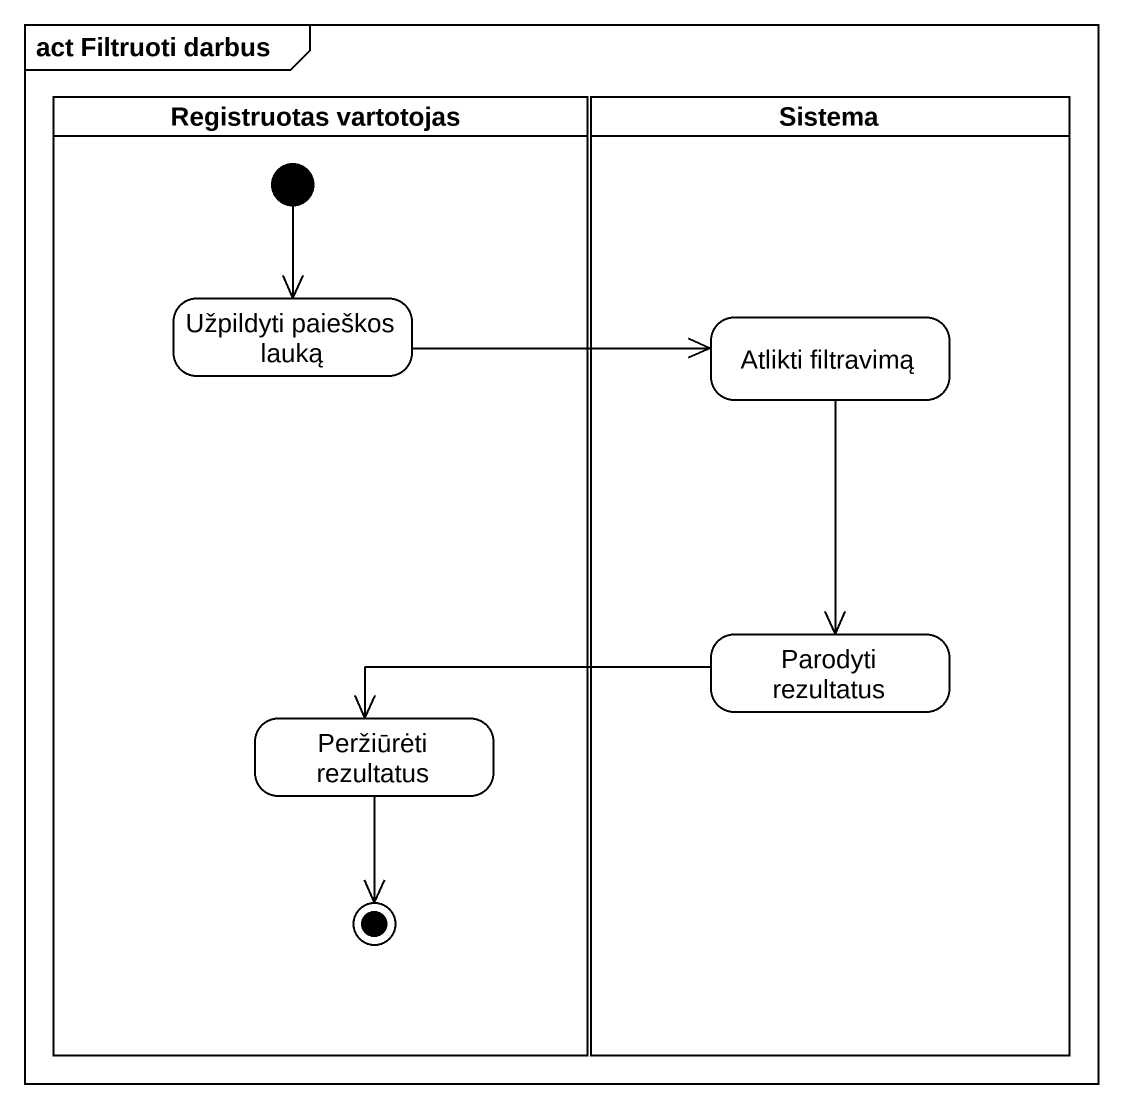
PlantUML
@startuml
mainframe act Filtruoti darbus
hide empty description
state "Registruotas vartotojas" as Registruotas_vartotojas <<partition>> {
  state "Užpildyti paieškos lauką" as Užpildyti_paieškos_lauką
  state "Peržiūrėti rezultatus" as Peržiūrėti_rezultatus
  [*] --> Užpildyti_paieškos_lauką
  Peržiūrėti_rezultatus --> [*]
}
state Sistema <<partition>> {
  state "Atlikti filtravimą" as Atlikti_filtravimą
  state "Parodyti rezultatus" as Parodyti_rezultatus
}
Užpildyti_paieškos_lauką -right-> Atlikti_filtravimą
Atlikti_filtravimą --> Parodyti_rezultatus
Parodyti_rezultatus -left-> Peržiūrėti_rezultatus
@enduml
